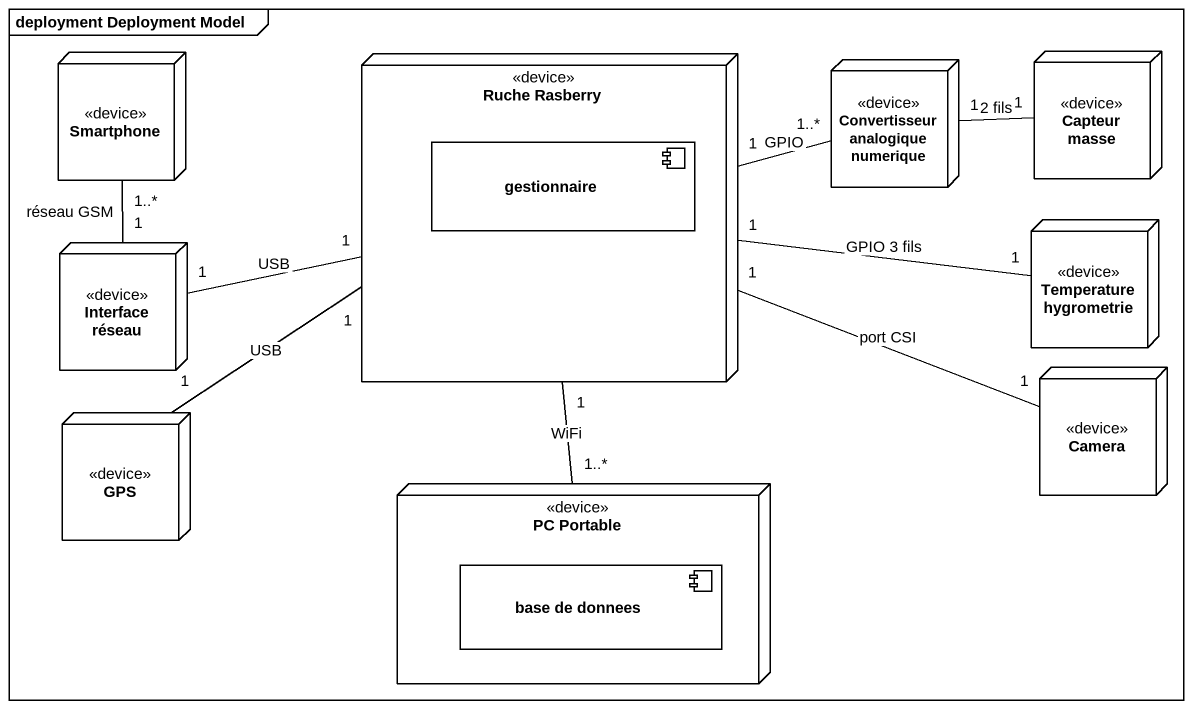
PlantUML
@startuml
mainframe deployment Deployment Model
node Smartphone <<device>>
node "Ruche Rasberry" as Ruche_Rasberry <<device>> {
  component gestionnaire
}
node "Convertisseur analogique numerique" as Convertisseur_analogique <<device>>
node "Capteur masse" as Capteur_masse <<device>>
node "Interface réseau" as Interface_réseau <<device>>
node "Temperature hygrometrie" as Temperature_hygrometrie <<device>>
node Camera <<device>>
node GPS <<device>>
node "PC Portable" as PC_Portable <<device>> {
  component "base de donnees" as base_de_donnees
}
Smartphone "1..*" -- "1" Interface_réseau : réseau GSM
Ruche_Rasberry "1" -right- "1..*" Convertisseur_analogique : GPIO
Ruche_Rasberry "1" -right- "1" Camera : port CSI
Ruche_Rasberry "1" -- "1..*" PC_Portable : WiFi
Capteur_masse "1" -left- "1" Convertisseur_analogique : 2 fils
Interface_réseau "1" -right- "1" Ruche_Rasberry : USB
Temperature_hygrometrie "1" -left- "1" Ruche_Rasberry : GPIO 3 fils
GPS "1" -up- "1" Ruche_Rasberry : USB
@enduml
